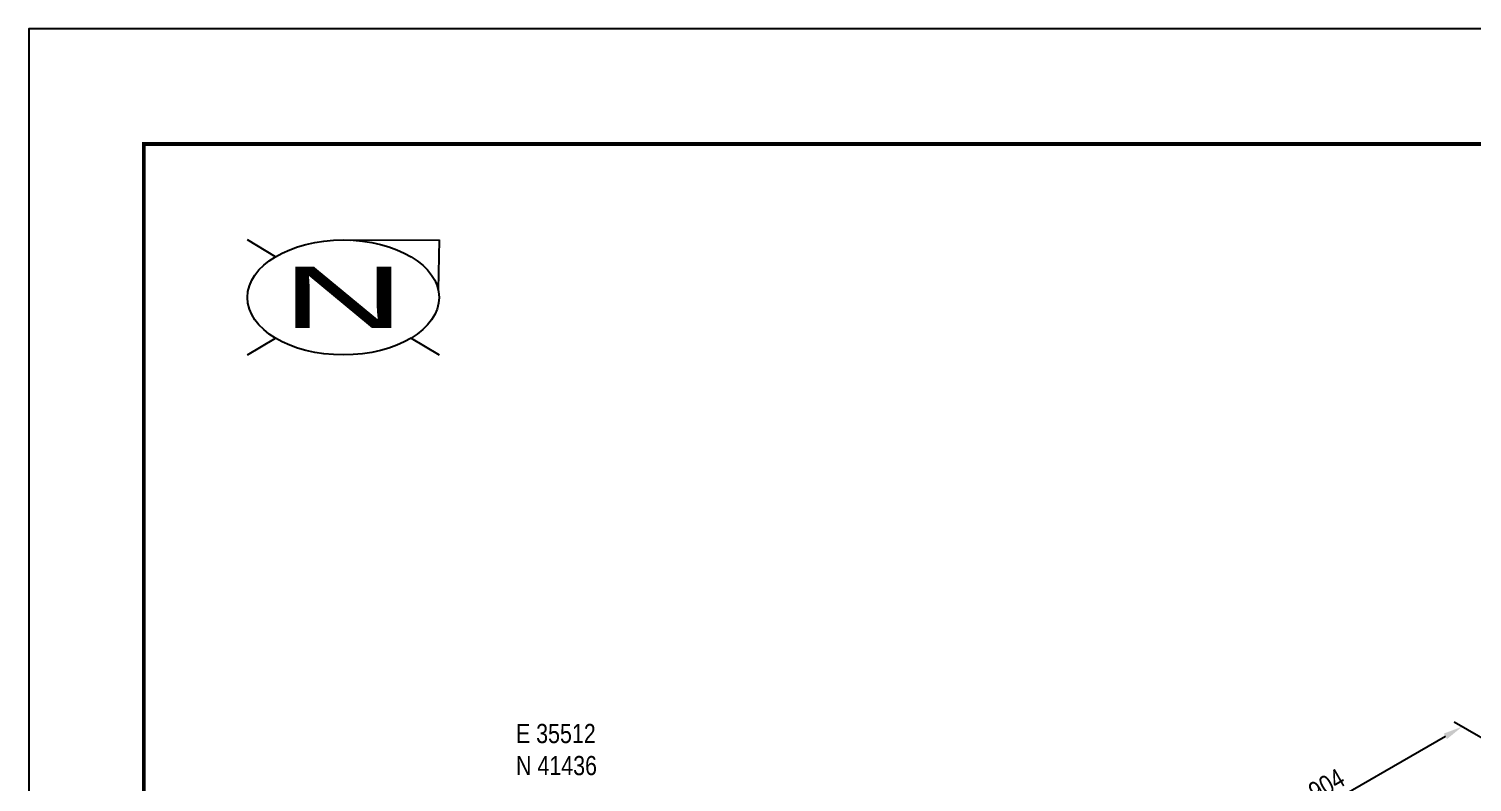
# Model space of a CAD drawing. Header units: millimetres. Extents: x 0 to 594, y 0 to 420.
# Drawn here: x 0 to 188.2, y 321.8 to 420 of the extents above; entities that cross this region are included whole.
import ezdxf
from ezdxf.enums import TextEntityAlignment as Align

# ---------------------------------------------------------------- set-up
doc = ezdxf.new("R2010")
doc.units = ezdxf.units.MM
doc.header["$LTSCALE"] = 0.25
doc.layers.add('주석', color=7, linetype='Continuous')
doc.layers.add('치수', color=1, linetype='Continuous')
doc.styles.add('AdskIsoAnnotation', font='arial.ttf', dxfattribs={"width": 0.8, "height": 1})
doc.styles.add('AdskIsoMetric', font='arial.ttf', dxfattribs={"width": 0.8, "height": 2.5})
doc.styles.add('AdskIsoMetric-30', font='arial.ttf', dxfattribs={"width": 0.8, "height": 2.5})
doc.styles.get("Standard").update_dxf_attribs({"font": 'arial.ttf'})
doc.dimstyles.new('AdskIsoMetric', dxfattribs={"dimtxt": 2.5, "dimasz": 2.5, "dimexe": 1, "dimexo": 2, "dimgap": 0.8, "dimtad": 1, "dimdec": 0, "dimrnd": 1, "dimzin": 0, "dimdsep": 46, "dimtxsty": 'AdskIsoMetric', "dimcen": 0, "dimclrt": 7, "dimadec": 0, "dimazin": 0, "dimtfac": 1, "dimtdec": 0, "dimtmove": 1, "dimatfit": 3, "dimfxl": 0, "dimfrac": 2, "dimtolj": 1, "dimtzin": 0, "dimarcsym": 0})

# ---------------------------------------------------------------- blocks, each defined once
blk = doc.blocks.new('*D38')
at = {"layer": 'Defpoints', "color": 0}
for p in [(199.8702802841906, 321.5397660537012), (156.0940926272969, 311.2655723258364), (169.0844736840589, 303.7655723258272)]:
    blk.add_point(p, dxfattribs=at)
at = {"layer": '치수', "color": 0, "lineweight": -2}
for p, q in [((197.8702802841941, 322.6944665920802), (185.8798992274303, 329.6171163229)), ((184.7148357179695, 327.7897660537068), (158.259156136756, 312.51557232584)), ((167.0844736840624, 304.9202728642063), (155.0940926272987, 311.8429225950259))]:
    blk.add_line(p, q, dxfattribs=at)
at = {"layer": '치수', "color": 0}
for points in [[(184.5065023846356, 328.15060997195), (184.9231690513034, 327.4289221354637), (186.8798992274285, 329.0397660537104)], [(158.050822803422, 312.8764162440832), (158.4674894700899, 312.1547284075968), (156.0940926272969, 311.2655723258364)]]:
    blk.add_solid(points, dxfattribs=at)
at = {"layer": '치수', "color": 7, "insert": (169.220696414107, 321.4611178238181), "char_height": 2.5, "attachment_point": 5, "rotation": 30.00000000009533, "style": 'AdskIsoMetric-30'}
blk.add_mtext('\\A1;904', dxfattribs=at)

msp = doc.modelspace()

# ---------------------------------------------------------------- linework, layer by layer
at = {"color": 0, "linetype": 'ByBlock', "lineweight": 25}
for p, q in [((32.16116523516821, 390.3033008528803), (28.50000000000006, 392.4999999939812)), ((42.00000000000006, 392.4759614706074), (53.50000000000006, 392.4999999939812)), ((53.50000000000006, 392.4999999939812), (53.38839062276548, 385.9999999939812)), ((28.49999999999994, 377.4999999939812), (32.1611652351681, 379.6966991350821)), ((49.83883476483179, 379.6966991350821), (53.49999999999994, 377.4999999939812))]:
    msp.add_line(p, q, dxfattribs=at)
at = {"color": 0, "linetype": 'ByBlock', "lineweight": -2}
msp.add_line((41, 385), (41, 385), dxfattribs=at)
msp.add_line((41, 385), (41, 385), dxfattribs=at)
msp.add_line((41, 385), (41, 385), dxfattribs=at)
msp.add_line((41, 385), (41, 385), dxfattribs=at)
msp.add_line((41, 385), (41, 385), dxfattribs=at)
msp.add_lwpolyline([(0, 0), (594, 0), (594, 420), (0, 420)], close=True)
at = {"const_width": 0.5}
msp.add_lwpolyline([(15, 15), (579, 15), (579, 405.0000000000001), (15, 405)], close=True, dxfattribs=at)
at = {"color": 0, "linetype": 'ByBlock', "lineweight": 25}
msp.add_ellipse((40.99999999999994, 384.9999999939812), major_axis=(12.5, 0), ratio=0.6, dxfattribs=at)

# ---------------------------------------------------------------- texts
at = {"color": 0, "linetype": 'ByBlock', "lineweight": 40, "width": 2}
msp.add_text('N', height=8, dxfattribs=at).set_placement((40.99999999999994, 384.9999999939812), align=Align.MIDDLE_CENTER)
at = {"layer": '주석', "style": 'AdskIsoAnnotation', "width": 0.8}
for s, p in [('E 35512', (63.51166662069573, 326.9083792917714)), ('N 41436', (63.51985215957703, 322.7314807015031))]:
    msp.add_text(s, height=2.5, dxfattribs=at).set_placement(p)

# ---------------------------------------------------------------- dimensions: what is measured, and where the dimension line sits
at = {"layer": '치수'}
dim = msp.add_linear_dim(base=(156.0940926272969, 311.2655723258364), p1=(199.8702802841905, 321.5397660537012), p2=(169.0844736840589, 303.7655723258272), angle=210.0000000000953, text='904', dimstyle='AdskIsoMetric', override={"dimtad": 0, "dimlfac": 25.4343379464997, "dimtxsty": 'AdskIsoMetric-30', "dimse1": 0, "dimse2": 0, "dimsd1": 0, "dimsd2": 0, "dimtmove": 1}, dxfattribs=at)
dim.commit()
dim.dimension.update_dxf_attribs({"geometry": '*D38', "text_midpoint": (169.220696414107, 321.4611178238181), "dimtype": 160})

doc.saveas('drawing.dxf')
